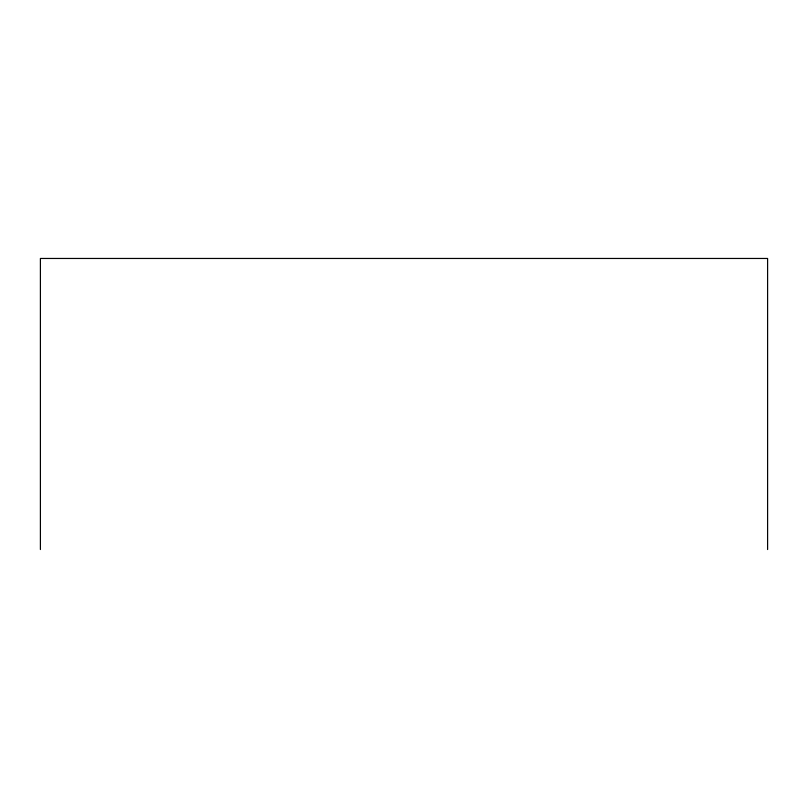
<?xml version="1.0" encoding="UTF-8"?>
<svg xmlns="http://www.w3.org/2000/svg" width="808" height="808" viewBox="0 0 808 808"><rect width="100%" height="100%" fill="white"/><g stroke="black" fill="none" stroke-linecap="round" stroke-linejoin="round"><path stroke-width="1.21" d="M767.6 549.541L767.6 258.459L40.4 258.459L40.4 549.541"/></g></svg>
